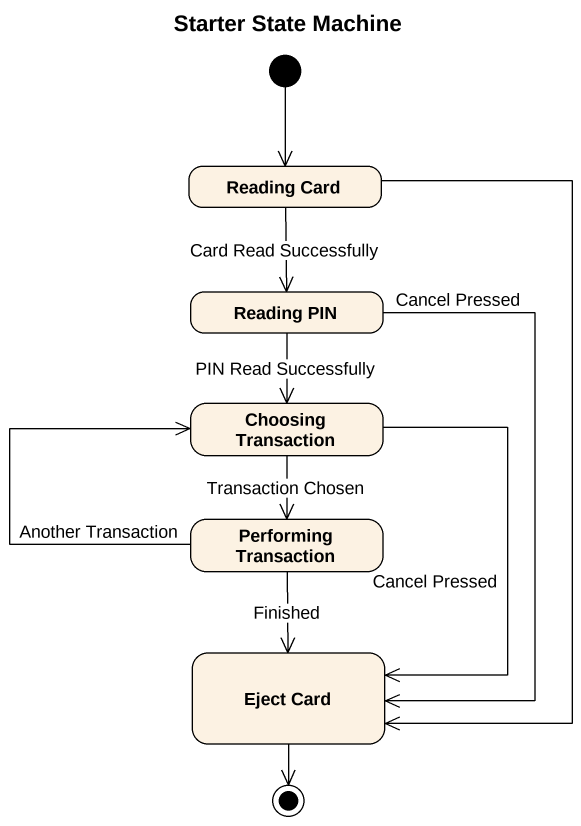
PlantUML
@startuml
title Starter State Machine
hide empty description
state "Reading Card" as Reading_Card
state "Reading PIN" as Reading_PIN
state "Choosing Transaction" as Choosing_Transaction
state "Performing Transaction" as Performing_Transaction
state "Eject Card" as Eject_Card
[*] --> Reading_Card
Reading_Card --> Reading_PIN : Card Read Successfully
Reading_Card --> Eject_Card
Reading_PIN --> Choosing_Transaction : PIN Read Successfully
Reading_PIN --> Eject_Card : Cancel Pressed
Choosing_Transaction --> Performing_Transaction : Transaction Chosen
Choosing_Transaction --> Eject_Card : Cancel Pressed
Performing_Transaction -up-> Choosing_Transaction : Another Transaction
Performing_Transaction --> Eject_Card : Finished
Eject_Card --> [*]
@enduml
